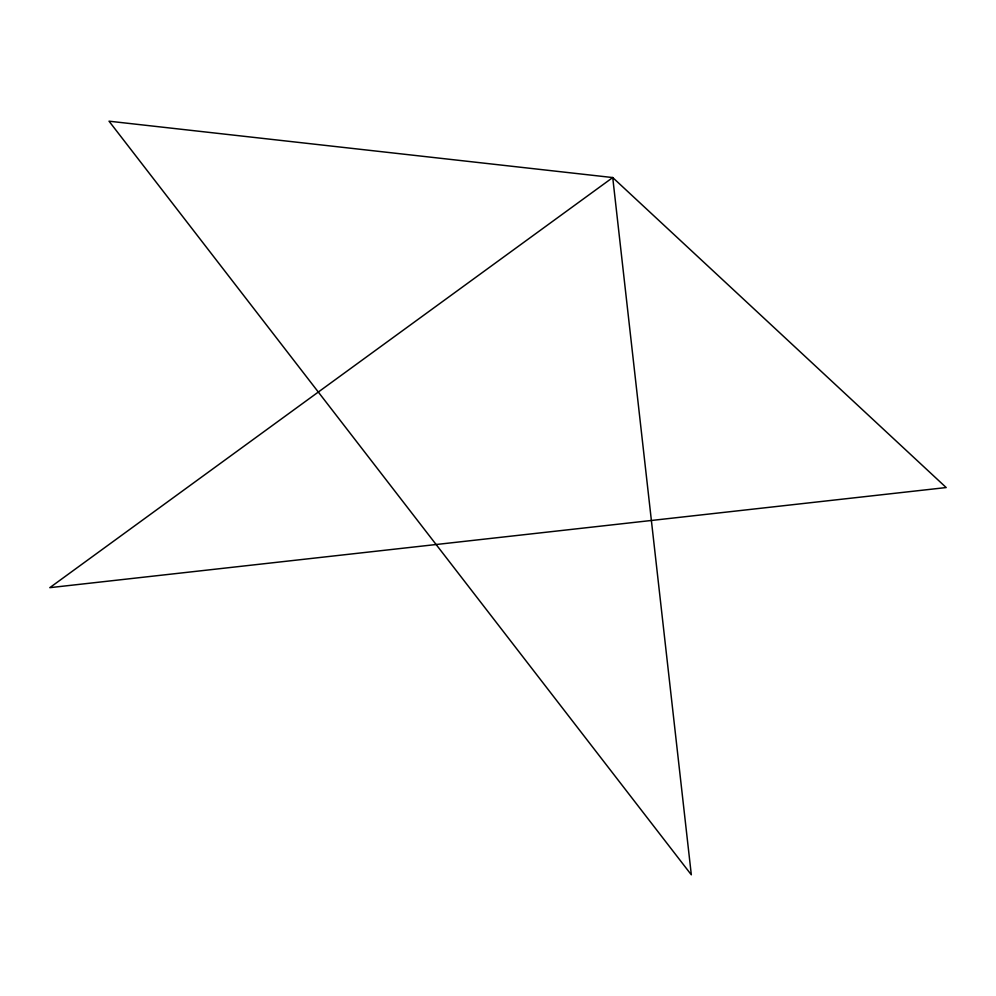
<?xml version="1.0" encoding="UTF-8"?>
<svg xmlns="http://www.w3.org/2000/svg" width="996" height="996" viewBox="0 0 996 996"><rect width="100%" height="100%" fill="white"/><g stroke="black" fill="none" stroke-linecap="round" stroke-linejoin="round"><path stroke-width="1.49" d="M612.727 177.562L49.8 587.665L946.2 487.554L612.727 177.562L109.025 121.188L691.324 874.812L612.727 177.562"/></g></svg>
